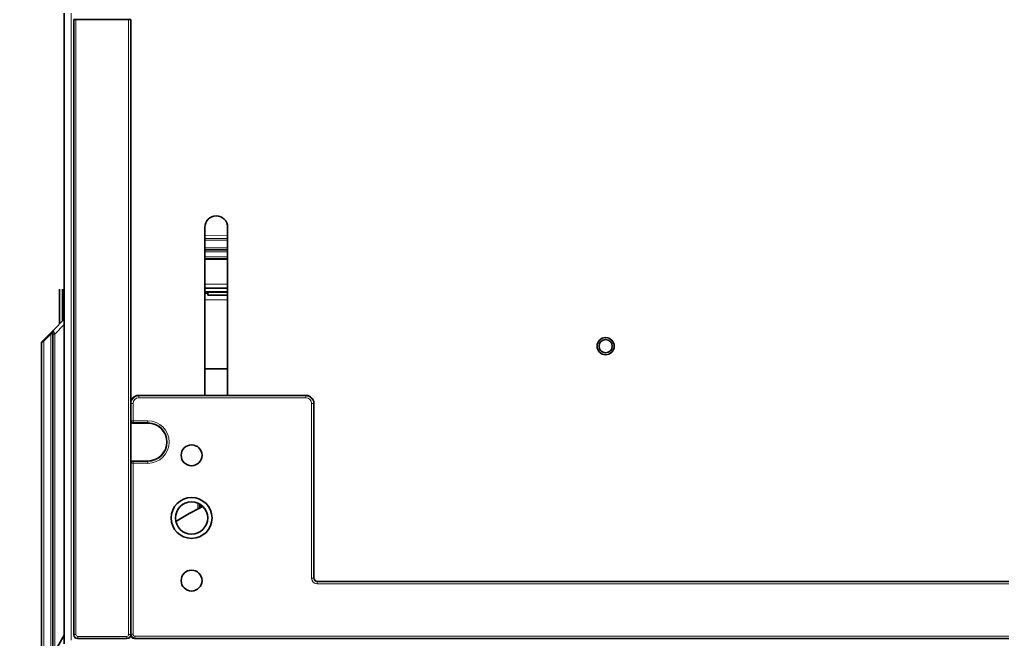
# Model space of a CAD drawing. Header units: inches. Extents: x -1096 to 3103, y -191 to 3207.
# Drawn here: x 1248.9 to 1507.5, y 2456.4 to 2619.6 of the extents above; entities that cross this region are included whole.
import ezdxf

# ---------------------------------------------------------------- set-up
doc = ezdxf.new("R2010")
doc.units = ezdxf.units.IN

msp = doc.modelspace()

# ---------------------------------------------------------------- linework, layer by layer
at = {"lineweight": 35}
for p, q in [((1260.61, 2455.28), (1260.61, 3028.14)), ((1263.16, 2619.64), (1263.11, 2619.64)), ((1263.11, 2457.64), (1263.11, 2619.64)), ((1263.66, 2619.64), (1263.16, 2619.64)), ((1277.55, 2619.64), (1263.66, 2619.64)), ((1278.05, 2619.64), (1277.55, 2619.64)), ((1278.11, 2619.64), (1278.05, 2619.64)), ((1278.11, 2619.64), (1278.11, 2457.64)), ((1297.61, 2520.64), (1297.61, 2564.94)), ((1303.61, 2564.94), (1303.61, 2520.64)), ((1303.61, 2559.03), (1297.61, 2559.03)), ((1297.61, 2556.54), (1303.61, 2556.54)), ((1259.36, 2548.65), (1259.36, 2539.5)), ((1260.16, 2548.65), (1260.16, 2540.3)), ((1297.61, 2548.94), (1303.61, 2548.94)), ((1297.61, 2547.94), (1303.61, 2547.94)), ((1298.41, 2547.64), (1297.61, 2547.64)), ((1303.61, 2547.84), (1298.41, 2547.84)), ((1298.41, 2547.04), (1298.41, 2547.84)), ((1303.61, 2547.04), (1298.41, 2547.04)), ((1257.75, 2537.89), (1260.61, 2540.74)), ((1257.02, 2537.15), (1257.75, 2537.89)), ((1254.75, 2534.89), (1255.19, 2535.33)), ((1255.19, 2535.33), (1257.02, 2537.15)), ((1257.61, 2537.53), (1257.02, 2536.8)), ((1257.61, 2536.84), (1257.61, 2537.53)), ((1257.61, 2451.94), (1257.61, 2536.84)), ((1257.61, 2535.22), (1257.61, 2535.22)), ((1254.61, 2445.06), (1254.61, 2534.53)), ((1303.61, 2527.64), (1297.61, 2527.64)), ((1280.1, 2520.64), (1324.31, 2520.64)), ((1278.11, 2513.89), (1278.11, 2518.64)), ((1326.31, 2518.64), (1326.31, 2472.64)), ((1282.61, 2513.39), (1278.61, 2513.39)), ((1278.11, 2457.64), (1278.11, 2502.89)), ((1278.61, 2503.39), (1282.61, 2503.39)), ((1296.19, 2492.09), (1296.19, 2490.96)), ((1296.61, 2491.83), (1296.61, 2491.17)), ((1257.61, 2476.26), (1257.61, 2476.26)), ((1257.61, 2474.22), (1257.61, 2474.22)), ((1327.31, 2471.64), (1728.91, 2471.64)), ((1277.11, 2456.64), (1264.11, 2456.64)), ((1777.11, 2456.64), (1279.11, 2456.64))]:
    msp.add_line(p, q, dxfattribs=at)
at = {"lineweight": 13}
for p, q in [((1262.41, 3028.14), (1262.41, 2456.19)), ((1263.16, 2457.69), (1263.16, 2619.64)), ((1263.66, 2619.64), (1263.66, 2457.69)), ((1264.16, 2619.69), (1264.11, 2619.64)), ((1277.11, 2619.64), (1277.05, 2619.69)), ((1277.55, 2457.69), (1277.55, 2619.64)), ((1278.05, 2619.64), (1278.05, 2457.69)), ((1303.61, 2562.75), (1297.61, 2562.74)), ((1297.61, 2562.04), (1303.61, 2562.04)), ((1303.61, 2561.54), (1297.61, 2561.54)), ((1297.61, 2559.53), (1303.61, 2559.53)), ((1297.61, 2558.99), (1303.61, 2558.99)), ((1303.61, 2558.49), (1297.61, 2558.49)), ((1297.61, 2557.2), (1303.61, 2557.2)), ((1303.61, 2556.7), (1297.61, 2556.7)), ((1303.61, 2549.94), (1297.61, 2549.94)), ((1303.61, 2545.84), (1297.61, 2545.84)), ((1260.61, 2539.36), (1258.09, 2536.84)), ((1257.02, 2536.8), (1255.19, 2534.97)), ((1257.02, 2450.71), (1257.02, 2536.8)), ((1257.61, 2536.84), (1258.09, 2536.84)), ((1258.09, 2536.84), (1258.09, 2452.91)), ((1255.19, 2534.97), (1254.61, 2534.53)), ((1255.19, 2534.97), (1255.19, 2446.54)), ((1280.1, 2520.64), (1280.21, 2520.54)), ((1280.21, 2520.54), (1324.2, 2520.54)), ((1280.21, 2520.54), (1280.21, 2520.04)), ((1324.2, 2520.04), (1280.21, 2520.04)), ((1324.2, 2520.54), (1324.31, 2520.64)), ((1324.2, 2520.54), (1324.2, 2520.04)), ((1278.21, 2518.54), (1278.11, 2518.64)), ((1278.21, 2518.54), (1278.71, 2518.54)), ((1278.21, 2514), (1278.21, 2518.54)), ((1278.71, 2518.54), (1278.71, 2514)), ((1326.2, 2518.54), (1325.7, 2518.54)), ((1325.7, 2472.53), (1325.7, 2518.54)), ((1326.31, 2518.64), (1326.2, 2518.54)), ((1326.2, 2518.54), (1326.2, 2472.53)), ((1278.11, 2513.89), (1278.21, 2514)), ((1278.21, 2514), (1278.71, 2514)), ((1278.71, 2513.5), (1278.61, 2513.39)), ((1278.71, 2514), (1282.61, 2514)), ((1278.71, 2513.5), (1278.71, 2514)), ((1282.61, 2513.5), (1278.71, 2513.5)), ((1282.61, 2513.5), (1282.61, 2514)), ((1282.61, 2513.5), (1282.61, 2513.39)), ((1278.21, 2502.79), (1278.11, 2502.89)), ((1278.21, 2502.79), (1278.71, 2502.79)), ((1278.21, 2457.75), (1278.21, 2502.79)), ((1278.61, 2503.39), (1278.71, 2503.29)), ((1278.71, 2503.29), (1278.71, 2502.79)), ((1278.71, 2503.29), (1282.61, 2503.29)), ((1278.71, 2502.79), (1278.71, 2457.75)), ((1282.61, 2502.79), (1278.71, 2502.79)), ((1282.61, 2503.29), (1282.61, 2503.39)), ((1282.61, 2503.29), (1282.61, 2502.79)), ((1295.77, 2492.3), (1295.77, 2490.75)), ((1326.2, 2472.53), (1325.7, 2472.53)), ((1326.2, 2472.53), (1326.31, 2472.64)), ((1327.31, 2471.64), (1327.2, 2471.54)), ((1327.2, 2471.54), (1729.01, 2471.54)), ((1327.2, 2471.54), (1327.2, 2471.04)), ((1729.01, 2471.04), (1327.2, 2471.04)), ((1263.11, 2457.64), (1263.16, 2457.69)), ((1263.66, 2457.69), (1263.16, 2457.69)), ((1278.05, 2457.69), (1277.55, 2457.69)), ((1278.05, 2457.69), (1278.11, 2457.64)), ((1278.11, 2457.64), (1278.21, 2457.75)), ((1278.21, 2457.75), (1278.71, 2457.75)), ((1264.16, 2456.69), (1264.11, 2456.64)), ((1264.16, 2456.69), (1264.16, 2457.19)), ((1264.16, 2457.19), (1277.05, 2457.19)), ((1277.05, 2456.69), (1264.16, 2456.69)), ((1277.05, 2456.69), (1277.05, 2457.19)), ((1277.11, 2456.64), (1277.05, 2456.69)), ((1279.21, 2456.75), (1279.11, 2456.64)), ((1279.21, 2457.25), (1777, 2457.25)), ((1279.21, 2456.75), (1279.21, 2457.25)), ((1777, 2456.75), (1279.21, 2456.75))]:
    msp.add_line(p, q, dxfattribs=at)
at = {"lineweight": 35}
for centre, radius in [((1403.11, 2533.64), 2.25), ((1403.11, 2533.64), 1.75), ((1294.11, 2504.89), 2.75), ((1294.11, 2488.39), 5.38), ((1294.11, 2488.39), 4.25), ((1294.11, 2471.89), 2.75)]:
    msp.add_circle(centre, radius, dxfattribs=at)
for centre, radius, start, end in [((1300.61, 2564.94), 3, 0, 180), ((1298.41, 2546.04), 1.8, 90, 117.2672), ((1258.11, 2537.53), 0.5, 135, 180), ((1255.11, 2534.53), 0.5, 135, 180), ((1282.61, 2508.39), 5, 270, 90), ((1334.86, 2414.14), 86, 116.0438, 121.4775), ((1334.86, 2414.14), 86, 149.6981, 270)]:
    msp.add_arc(centre, radius, start, end, dxfattribs=at)
at = {"lineweight": 13}
for radius in [5.61, 5.11]:
    msp.add_arc((1282.61, 2508.39), radius, 270, 90, dxfattribs=at)
for centre, major_axis, ratio, start_param, end_param in [((1258.11, 2536.83), (0.35, -1.06), 0.009874, 3.14653, 4.692646), ((1255.55, 2534.97), (-0.354, 0.354), 0.57735, 0, 1.047198), ((1257.37, 2536.8), (-0.354, 0.354), 0.57735, 0, 1.047198), ((1280.21, 2518.53), (1.42, -1.42), 0.999391, 2.356803, 3.926382), ((1280.21, 2518.53), (1.06, -1.06), 0.998783, 2.356803, 3.926382), ((1324.2, 2518.53), (-1.42, -1.42), 0.999391, 2.356803, 3.926382), ((1324.2, 2518.53), (-1.06, -1.06), 0.998783, 2.356803, 3.926382), ((1278.71, 2514), (0.354, -0.354), 0.998783, 3.9276, 5.497178), ((1278.71, 2502.79), (-0.354, -0.354), 0.998783, 3.9276, 5.497178), ((1327.2, 2472.54), (-1.06, -1.06), 0.998783, 5.498396, 7.067974), ((1327.2, 2472.54), (-0.709, -0.709), 0.997569, 5.498396, 7.067974), ((1264.16, 2457.69), (-0.707, -0.707), 1, 5.497939, 7.068431), ((1264.16, 2457.69), (0.354, 0.354), 0.999695, 2.356347, 3.926839), ((1277.05, 2457.69), (0.707, -0.707), 1, 5.497939, 7.068431), ((1277.05, 2457.69), (-0.354, 0.354), 0.999695, 2.356347, 3.926839), ((1279.21, 2457.75), (-0.707, -0.707), 0.999999, 5.498396, 7.067974), ((1279.21, 2457.75), (0.354, 0.354), 0.998783, 2.356803, 3.926382)]:
    msp.add_ellipse(centre, major_axis=major_axis, ratio=ratio, start_param=start_param, end_param=end_param, dxfattribs=at)
at = {"lineweight": 35}
for centre, major_axis, ratio, start_param, end_param in [((1280.11, 2518.64), (1.42, -1.42), 0.998783, 2.356803, 3.926382), ((1324.3, 2518.64), (-1.42, -1.42), 0.998783, 2.356803, 3.926382), ((1278.61, 2513.89), (0.354, 0.354), 0.998783, 2.356803, 3.926382), ((1278.61, 2502.89), (0.354, -0.354), 0.998783, 2.356803, 3.926382), ((1327.31, 2472.64), (-0.708, -0.708), 0.998783, 5.498396, 7.067974), ((1264.11, 2457.64), (0.707, 0.707), 0.999695, 2.356347, 3.926839), ((1277.11, 2457.64), (-0.707, 0.707), 0.999695, 2.356347, 3.926839), ((1279.11, 2457.64), (0.708, 0.708), 0.998783, 2.356803, 3.926382)]:
    msp.add_ellipse(centre, major_axis=major_axis, ratio=ratio, start_param=start_param, end_param=end_param, dxfattribs=at)

doc.saveas('drawing.dxf')
